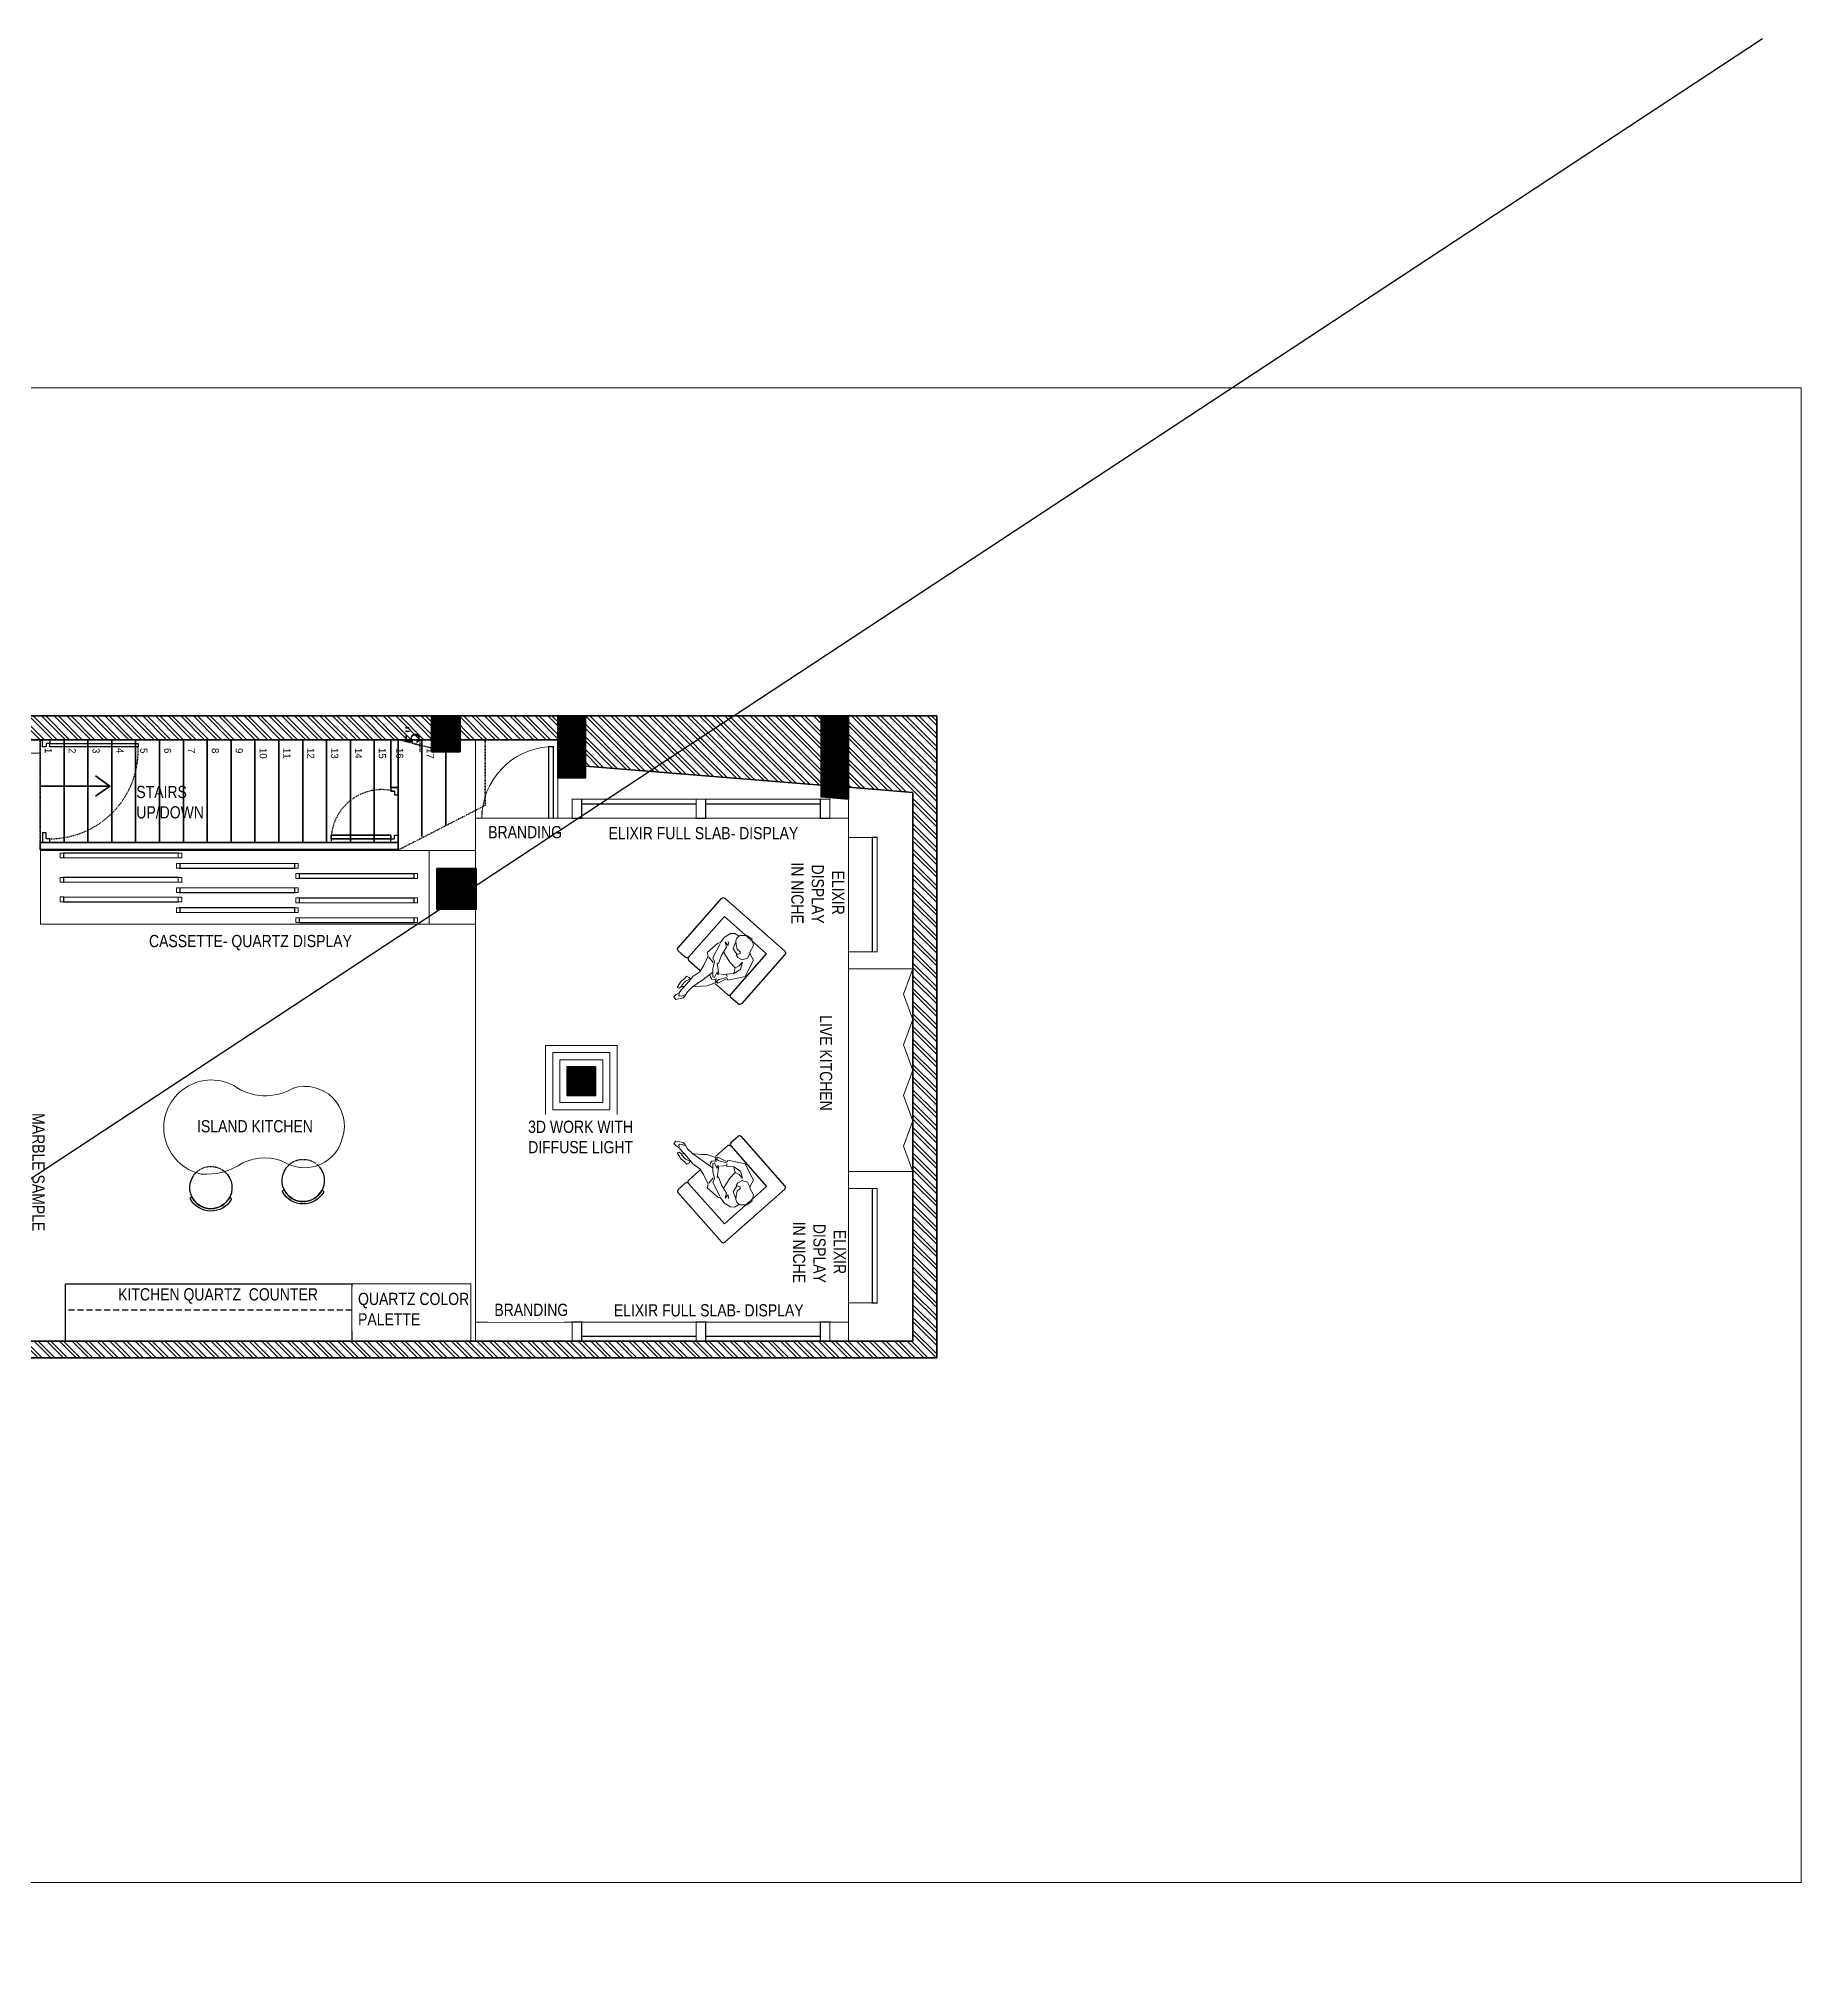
# Model space of a CAD drawing. Header units: inches. Extents: x -109431 to 29005, y -34715 to -1756.
# Drawn here: x -52994 to -52256, y -12465 to -11653 of the extents above; entities that cross this region are included whole.
import ezdxf
from ezdxf.lldxf.tags import DXFTag

# ---------------------------------------------------------------- set-up
doc = ezdxf.new("R2010")
doc.units = ezdxf.units.IN
doc.header["$LTSCALE"] = 0.05
doc.header["$MEASUREMENT"] = 0
doc.header["$PDMODE"] = 3
doc.header["$PDSIZE"] = -4
for name, pattern in [('A2-XREF-115_FURN$0$HIDDEN', [0.375, 0.25, -0.125]), ('ACAD_ISO03W100', [30, 12, -18]), ('DASHED2', [0.375, 0.25, -0.125])]:
    doc.linetypes.add(name, pattern=pattern)
doc.layers.get('Defpoints').update_dxf_attribs({"linetype": 'DASHED2'})
for name, color, linetype, lineweight in [('A-PEOPLE', 12, 'Continuous', 20), ('FURNITURE', 1, 'Continuous', 18), ('hatch', 7, 'Continuous', 25), ('WALL', 7, 'Continuous', 35)]:
    doc.layers.add(name, color=color, linetype=linetype, lineweight=lineweight)
for name, color, linetype in [('Column', 6, 'Continuous'), ('Dim', 4, 'Continuous'), ('Door', 3, 'Continuous'), ('Flooring Layout', 7, 'Continuous'), ('Furniture text & dimension', 7, 'Continuous'), ('text', 4, 'Continuous')]:
    doc.layers.add(name, color=color, linetype=linetype)
doc.styles.add('4MMOF3-8', font='ARIALN.TTF', dxfattribs={"height": 5.12})
doc.styles.get("Standard").update_dxf_attribs({"font": 'stylu.ttf', "height": 6})
tags = doc.linetypes.add('A2-XREF-115_FURN$0$DASHED', pattern=[0.75, 0.5, -0.25]).pattern_tags.tags
tags[6:7] = [DXFTag(74, 4), DXFTag(75, 0), DXFTag(340, '0'), DXFTag(46, 1.0), DXFTag(50, 0.0), DXFTag(44, 0.0), DXFTag(45, 0.0)]
tags[4:5] = [DXFTag(74, 4), DXFTag(75, 0), DXFTag(340, '0'), DXFTag(46, 1.0), DXFTag(50, 0.0), DXFTag(44, 0.0), DXFTag(45, 0.0)]
doc.dimstyles.new('STANDARD$0', dxfattribs={"dimscale": 0, "dimtxt": 4, "dimasz": 0.5, "dimexe": 0, "dimexo": 0, "dimgap": 0, "dimtad": 0, "dimzin": 0, "dimdsep": 46, "dimlunit": 4, "dimtxsty": 'Standard', "dimblk": 'ARCHTICK', "dimcen": 0.09375, "dimclrd": 256, "dimclre": 8, "dimclrt": 7, "dimadec": 0, "dimazin": 0, "dimtfac": 1, "dimtofl": 0, "dimtmove": 1, "dimatfit": 3, "dimldrblk": 'OBLIQUE', "dimfxl": 0.1875, "dimtolj": 1, "dimtzin": 0, "dimlwd": -1, "dimlwe": -1, "dimarcsym": 0})
pattern_1 = [(315, (-48848.629, 72326.7286), (2.65165043, 2.65165043), []), (315, (-48848.629, 72324.9608), (2.65165043, 2.65165043), [])]
pattern_2 = [(315, (1604.03334, 22.31148), (0.08838834765, 0.08838834765), [])]
pattern_3 = [(315, (-48848.6291, 72326.72857), (0.08838834765, 0.08838834765), [])]

# ---------------------------------------------------------------- blocks, each defined once
blk = doc.blocks.new('_ArchTick')
at = {"color": 0, "const_width": 0.15}
blk.add_lwpolyline([(-0.5, -0.5), (0.5, 0.5)], dxfattribs=at)
blk = doc.blocks.new('*D281')
at = {"layer": 'Defpoints', "color": 0, "ltscale": 0.25, "transparency": 16777216}
for p in [(-52834.49, -11946.57), (-52829.68, -11946.57), (-52829.68, -11951.57)]:
    blk.add_point(p, dxfattribs=at)
at = {"layer": 'Dim', "linetype": 'ACAD_ISO03W100', "ltscale": 0.25, "transparency": 16777216}
for p, q in [((-52834.49, -11949.07), (-52837.62, -11948.13)), ((-52834.49, -11951.57), (-52834.49, -11946.57))]:
    blk.add_line(p, q, dxfattribs=at)
at = {"layer": 'Dim', "color": 8, "linetype": 'ACAD_ISO03W100', "ltscale": 0.25, "transparency": 16777216}
for p, q in [((-52834.3, -11946.57), (-52834.49, -11946.57)), ((-52834.3, -11951.57), (-52834.49, -11951.57))]:
    blk.add_line(p, q, dxfattribs=at)
at = {"layer": 'Dim', "ltscale": 0.25, "transparency": 16777216, "xscale": 0.5, "yscale": 0.5, "zscale": 0.5}
for p, rotation in [((-52834.49, -11946.57), 90), ((-52834.49, -11951.57), 270)]:
    blk.add_blockref('_ArchTick', p, dxfattribs=dict(at, rotation=rotation))
at = {"layer": 'Dim', "color": 7, "ltscale": 0.25, "transparency": 16777216, "insert": (-52837.62, -11944.52), "char_height": 6, "attachment_point": 5, "rotation": 90}
blk.add_mtext('\\A1;5"', dxfattribs=at)
blk = doc.blocks.new('_OBLIQUE')
at = {"color": 0, "linetype": 'ByBlock'}
blk.add_line((-0.5, -0.5), (0.5, 0.5), dxfattribs=at)
blk = doc.blocks.new('A$7E7C19E2B201E1')
at = {"color": 11}
blk.add_lwpolyline([(-219, -370, 0.428876), (-236, -397, 0.57735), (245, -381, 0.536088), (227, -355, -0.615882)], format="xyb", close=True, dxfattribs=at)
at = {"color": 6}
blk.add_arc((0, -250), 250, 142.6792, 37.3208, dxfattribs=at)
at = {"color": 1, "linetype": 'ACAD_ISO03W100', "ltscale": 3}
blk.add_arc((0, -250), 250, 37.3028, 142.6972, dxfattribs=at)
blk = doc.blocks.new('A$C9f012d1b')
at = {"layer": 'A-PEOPLE', "color": 1, "lineweight": 0}
blk.add_lwpolyline([(736, 178), (755, 204), (786, 212), (795, 233), (715, 244), (669, 233), (639, 235), (631, 208), (637, 180), (597, 183), (509, 162), (437, 176), (326, 204), (305, 239), (156, 220), (137, 204), (59, 210), (-10, 187), (-44, 153), (-53, 99), (-65, 96), (-111, 42), (-120, -21), (-78, -82), (0, -99), (15, -116), (40, -183), (227, -232), (378, -120), (370, -103), (473, -63), (471, -51), (572, 4), (610, 46), (667, 101), (683, 113), (755, 119), (784, 115), (805, 109), (837, 111), (900, 159), (892, 191), (858, 191), (822, 178), (786, 183)], close=True, dxfattribs=at)
for points in [[(646, 193), (686, 210), (749, 210)], [(4, -108), (65, -120), (116, -91), (128, -40), (118, -7), (80, -30), (67, -19), (67, 25), (36, 65), (11, 94), (-19, 103), (-44, 101)], [(25, 82), (90, 61), (105, 14), (107, -11)], [(69, 145), (101, 122), (95, 168), (126, 122), (225, 105), (313, 71), (318, 86), (395, -5), (408, -2), (387, 23), (452, 6), (458, 23), (395, 80), (326, 115), (309, 157), (151, 197)], [(189, 107), (221, -11), (229, -91), (185, -110), (132, -110), (204, -145), (282, -122), (339, -68), (355, -91)], [(330, 193), (343, 120)], [(465, 56), (477, 40), (484, 12), (467, -9), (450, -21), (477, -26), (482, -34), (437, -45), (368, -91)], [(427, 54), (547, 82), (683, 113)], [(637, 180), (736, 178)], [(829, 174), (847, 164), (847, 151), (824, 132), (784, 111)], [(229, -91), (280, -118)], [(345, -74), (381, -23)]]:
    blk.add_lwpolyline(points, dxfattribs=at)

msp = doc.modelspace()

# ---------------------------------------------------------------- hatches: boundary and pattern name
at = {"layer": 'Column', "ltscale": 0.25}
h = msp.add_hatch(dxfattribs=at)
h.set_pattern_fill('ANSI31', color=1, angle=270)
h.set_pattern_definition(pattern_3)
h.paths.add_polyline_path([(-52817.68157, -11951.57168), (-52817.68157, -11936.57168), (-52829.68157, -11936.57168), (-52829.68157, -11951.57168)])
h = msp.add_hatch(dxfattribs=at)
h.set_pattern_fill('ANSI31', color=1, angle=270)
h.set_pattern_definition(pattern_3)
h.paths.add_polyline_path([(-52765.18157, -11962.57168), (-52765.18157, -11936.57168), (-52776.68157, -11936.57168), (-52776.68157, -11962.57168)])
h = msp.add_hatch(dxfattribs=at)
h.set_pattern_fill('ANSI31', color=1, angle=270)
h.set_pattern_definition(pattern_3)
h.paths.add_polyline_path([(-52654.88527, -11971.45771), (-52654.88527, -11936.57168), (-52666.38527, -11936.57168), (-52666.38527, -11970.53121)])
h = msp.add_hatch(dxfattribs=at)
h.set_pattern_fill('ANSI31', color=1, angle=270)
h.set_pattern_definition(pattern_2)
h.paths.add_polyline_path([(-52813.6816, -12017.57168), (-52813.68157, -12010.57168), (-52827.43157, -12010.57168), (-52827.43157, -12017.57168)])
h.paths.add_polyline_path([(-52810.93157, -12017.57168), (-52810.93157, -12010.57168), (-52813.68157, -12010.57168), (-52813.6816, -12017.57168)])
h.paths.add_polyline_path([(-52813.68157, -12010.57168), (-52810.93157, -12010.57168), (-52810.93157, -12000.57168), (-52827.43157, -12000.57168), (-52827.43157, -12010.57168)])
h = msp.add_hatch(dxfattribs=at)
h.set_pattern_fill('ANSI31', color=1, angle=270)
h.set_pattern_definition(pattern_2)
h.paths.add_polyline_path([(-52765.18479, -12095.63297), (-52765.18479, -12083.63297), (-52772.88527, -12083.63297), (-52772.88527, -12095.63297)])
h.paths.add_polyline_path([(-52760.88527, -12095.63297), (-52760.88527, -12084.63297), (-52765.18479, -12084.63297), (-52765.18479, -12095.63297)])
h.paths.add_polyline_path([(-52760.88527, -12084.63297), (-52760.88527, -12083.63297), (-52765.18479, -12083.63297), (-52765.18479, -12084.63297)])
at = {"layer": 'hatch', "ltscale": 0.25}
h = msp.add_hatch(dxfattribs=at)
h.set_pattern_fill('ANSI32', color=8, scale=10, angle=270)
h.set_pattern_definition(pattern_1)
h.paths.add_polyline_path([(-52627.88527, -11968.63297), (-52627.88527, -12198.63297), (-53056.682, -12198.57168), (-53056.682, -12205.57168), (-52617.88527, -12205.57168), (-52617.88527, -11936.57168), (-52800.66281, -11936.57168), (-52800.66281, -11946.57168), (-52776.68157, -11946.57168), (-52765.18157, -11946.57168), (-52765.18157, -11957.57168), (-52666.38527, -11965.53121), (-52654.88527, -11966.45771)])
h.paths.add_polyline_path([(-52655.29971, -11965.42701), (-52655.29971, -11972.51842), (-52647.05688, -11972.51842), (-52647.05688, -11965.42701)], flags=24)
h = msp.add_hatch(dxfattribs=at)
h.set_pattern_fill('ANSI32', color=8, scale=10, angle=270)
h.set_pattern_definition(pattern_1)
h.paths.add_polyline_path([(-52857.9715, -11946.57168), (-52857.9715, -11936.57168), (-52993.68157, -11936.57168), (-53035.18157, -11936.57168), (-53054.18157, -11936.57168), (-53054.18157, -11946.57168), (-53035.18157, -11946.57168), (-52993.68157, -11946.57168)])
h = msp.add_hatch(dxfattribs=at)
h.set_pattern_fill('ANSI32', color=8, scale=10, angle=270)
h.set_pattern_definition(pattern_1)
h.paths.add_polyline_path([(-52817.68157, -11951.57168), (-52817.68157, -11946.57168), (-52800.66281, -11946.57168), (-52800.66281, -11936.57168), (-52857.9715, -11936.57168), (-52857.9715, -11946.57168), (-52843.68157, -11946.57168), (-52829.68157, -11946.57168), (-52829.68157, -11951.57168)])

# ---------------------------------------------------------------- linework, layer by layer
at = {"color": 11}
for points in [[(-52681.53546, -12036.57449), (-52699.81077, -12057.20242, -0.414213562), (-52701.20017, -12057.28644), (-52704.14702, -12054.67568, -0.414213562), (-52704.23104, -12053.28628), (-52689.21918, -12036.34191), (-52706.91483, -12020.66445), (-52721.92669, -12037.60882, -0.414213562), (-52723.3161, -12037.69284), (-52726.26294, -12035.08208, -0.414213562), (-52726.34697, -12033.69268), (-52708.07166, -12013.06475, -0.414213562), (-52706.68225, -12012.98073), (-52681.61948, -12035.18509, -0.414213562)], [(-52681.53546, -12133.50965), (-52699.81077, -12112.88172, 0.414213562), (-52701.20017, -12112.79769), (-52704.14702, -12115.40845, 0.414213562), (-52704.23104, -12116.79785), (-52689.21918, -12133.74223), (-52706.91483, -12149.41969), (-52721.92669, -12132.47532, 0.414213562), (-52723.3161, -12132.39129), (-52726.26294, -12135.00205, 0.414213562), (-52726.34697, -12136.39145), (-52708.07166, -12157.01939, 0.414213562), (-52706.68225, -12157.10341), (-52681.61948, -12134.89905, 0.414213562)]]:
    msp.add_lwpolyline(points, format="xyb", close=True, dxfattribs=at)
at = {"color": 6}
for points in [[(-52710.67588, -12048.89144), (-52705.62044, -12053.3703, 0.414213562), (-52704.23104, -12053.28628), (-52689.21918, -12036.34191), (-52706.90026, -12020.67736), (-52721.91212, -12037.62173, 0.414213562), (-52721.8281, -12039.01113), (-52717.15049, -12043.15526)], [(-52710.67588, -12121.1927), (-52705.62044, -12116.71383, -0.414213562), (-52704.23104, -12116.79785), (-52689.21918, -12133.74223), (-52706.90026, -12149.40678), (-52721.91212, -12132.46241, -0.414213562), (-52721.8281, -12131.073), (-52717.15049, -12126.92887)]]:
    msp.add_lwpolyline(points, format="xyb", dxfattribs=at)
at = {"layer": 'Door', "ltscale": 0.25}
for points in [[(-52992.67308, -11949.57168), (-52992.67308, -11946.57168), (-52989.67308, -11946.57168), (-52989.67308, -11948.07168), (-52991.17308, -11948.07168), (-52991.17308, -11949.57168)], [(-52952.67308, -11948.07168), (-52952.67308, -11949.57168), (-52989.67308, -11949.57168), (-52989.67308, -11948.07168)], [(-52843.68157, -11969.57168), (-52843.68157, -11966.57168), (-52846.68157, -11966.57168), (-52846.68157, -11968.07168), (-52845.18157, -11968.07168), (-52845.18157, -11969.57168)], [(-52992.67308, -11985.57168), (-52992.67308, -11989.57168), (-52989.67308, -11989.57168), (-52989.67308, -11988.07168), (-52991.17308, -11988.07168), (-52991.17308, -11985.57168)], [(-52843.68157, -11986.57168), (-52843.68157, -11989.57168), (-52846.68157, -11989.57168), (-52846.68157, -11988.07168), (-52845.18157, -11988.07168), (-52845.18157, -11986.57168)]]:
    msp.add_lwpolyline(points, close=True, dxfattribs=at)
at = {"layer": 'Door', "linetype": 'ACAD_ISO03W100', "ltscale": 0.25}
for centre, radius, start, end in [((-52989.7323, -11950.96421), 37.10751, 270.09143649, 2.92343502), ((-52850.46509, -11988.78155), 21.33126, 75.65918756, 182.12277669)]:
    msp.add_arc(centre, radius, start, end, dxfattribs=at)
at = {"layer": 'FURNITURE', "ltscale": 50}
for p, q in [((-52993.62512, -12023.90395), (-52993.68157, -11946.57168)), ((-52811.24632, -11979.45765), (-52811.24632, -11946.57168)), ((-52776.68157, -11962.57168), (-52776.68157, -11979.45765)), ((-52654.91846, -12198.6291), (-52654.91846, -11971.45503)), ((-52778.60308, -11979.45765), (-52811.24632, -11979.45765)), ((-52811.24632, -11979.45765), (-52811.24632, -11992.90395)), ((-52808.60308, -11979.45765), (-52808.60308, -11976.45765)), ((-52654.91846, -11979.45765), (-52778.60308, -11979.45765)), ((-52662.74453, -11979.45765), (-52654.91846, -11979.45765)), ((-52642.90287, -11987.45593), (-52654.91846, -11987.45765)), ((-52642.90287, -12035.45593), (-52642.90287, -11987.45593)), ((-52830.62512, -11992.90395), (-52811.24632, -11992.90395)), ((-52830.62512, -12023.90395), (-52811.24632, -12023.90395)), ((-52642.90287, -12035.45593), (-52654.9116, -12035.45765)), ((-52654.90287, -12042.50071), (-52627.88628, -12042.50071)), ((-52627.88628, -12042.50071), (-52631.88615, -12053.13436)), ((-52627.88628, -12042.50071), (-52627.88527, -12127.56948)), ((-52627.88628, -12063.768), (-52631.88615, -12053.13436)), ((-52627.88628, -12063.768), (-52631.88615, -12074.40164)), ((-52627.88628, -12085.03529), (-52631.88615, -12074.40164)), ((-52627.88578, -12085.0351), (-52631.88565, -12095.66874)), ((-52627.88578, -12106.30239), (-52631.88565, -12095.66874)), ((-52627.88578, -12106.30239), (-52631.88565, -12116.93603)), ((-52627.88578, -12127.56967), (-52631.88565, -12116.93603)), ((-52654.90186, -12127.56948), (-52627.88527, -12127.56948)), ((-52654.90186, -12127.56948), (-52642.90186, -12127.56948)), ((-52642.90186, -12134.61426), (-52654.91059, -12134.61255)), ((-52642.90186, -12134.61426), (-52642.90186, -12182.61426)), ((-52642.90186, -12182.61426), (-52654.91745, -12182.61255)), ((-52662.74525, -12190.61255), (-52654.91846, -12190.61255)), ((-52642.90186, -12198.63082), (-52642.90186, -12198.63297))]:
    msp.add_line(p, q, dxfattribs=at)
for points in [[(-52993.68157, -11946.57168), (-53054.18157, -11946.57168), (-53054.18157, -11952.22073), (-52993.68157, -11952.22073)], [(-52993.62512, -11992.90395), (-52830.62512, -11992.90395), (-52830.62512, -12023.90395), (-52993.62512, -12023.90395)], [(-52983.85844, -11996.02734), (-52985.35844, -11996.02734), (-52985.35844, -11994.02734), (-52983.85844, -11994.02734)], [(-52935.064, -12000.4195), (-52936.564, -12000.4195), (-52936.564, -11998.4195), (-52935.064, -11998.4195)], [(-52935.85844, -11996.02734), (-52934.35844, -11996.02734), (-52934.35844, -11994.02734), (-52935.85844, -11994.02734)], [(-52887.064, -12000.4195), (-52885.564, -12000.4195), (-52885.564, -11998.4195), (-52887.064, -11998.4195)], [(-52983.85844, -12006.23991), (-52985.35844, -12006.23991), (-52985.35844, -12004.23991), (-52983.85844, -12004.23991)], [(-52935.85844, -12006.23991), (-52934.35844, -12006.23991), (-52934.35844, -12004.23991), (-52935.85844, -12004.23991)], [(-52885.05756, -12004.66017), (-52886.55756, -12004.66017), (-52886.55756, -12002.66017), (-52885.05756, -12002.66017)], [(-52837.05756, -12004.66017), (-52835.55756, -12004.66017), (-52835.55756, -12002.66017), (-52837.05756, -12002.66017)], [(-52983.85844, -12014.45248), (-52985.35844, -12014.45248), (-52985.35844, -12012.45248), (-52983.85844, -12012.45248)], [(-52935.064, -12010.63208), (-52936.564, -12010.63208), (-52936.564, -12008.63208), (-52935.064, -12008.63208)], [(-52935.85844, -12014.54548), (-52934.35844, -12014.54548), (-52934.35844, -12012.54548), (-52935.85844, -12012.54548)], [(-52887.064, -12010.63208), (-52885.564, -12010.63208), (-52885.564, -12008.63208), (-52887.064, -12008.63208)], [(-52885.05756, -12014.87274), (-52886.55756, -12014.87274), (-52886.55756, -12012.87274), (-52885.05756, -12012.87274)], [(-52837.05756, -12014.87274), (-52835.55756, -12014.87274), (-52835.55756, -12012.87274), (-52837.05756, -12012.87274)], [(-52935.064, -12018.93764), (-52936.564, -12018.93764), (-52936.564, -12016.93764), (-52935.064, -12016.93764)], [(-52887.064, -12018.93764), (-52885.564, -12018.93764), (-52885.564, -12016.93764), (-52887.064, -12016.93764)], [(-52885.05756, -12023.17831), (-52886.55756, -12023.17831), (-52886.55756, -12021.17831), (-52885.05756, -12021.17831)], [(-52837.05756, -12023.17831), (-52835.55756, -12023.17831), (-52835.55756, -12021.17831), (-52837.05756, -12021.17831)], [(-52781.88527, -12074.63297), (-52751.88527, -12074.63297), (-52751.88527, -12104.63297), (-52781.88527, -12104.63297)], [(-52778.88527, -12077.63297), (-52754.88527, -12077.63297), (-52754.88527, -12101.63297), (-52778.88527, -12101.63297)], [(-52775.88527, -12080.63297), (-52757.88527, -12080.63297), (-52757.88527, -12098.63297), (-52775.88527, -12098.63297)], [(-52772.88527, -12083.63297), (-52760.88527, -12083.63297), (-52760.88527, -12095.63297), (-52772.88527, -12095.63297)]]:
    msp.add_lwpolyline(points, close=True, dxfattribs=at)
at = {"layer": 'FURNITURE', "ltscale": 50, "const_width": 0.5}
for points in [[(-52778.60308, -11979.45765), (-52778.60308, -11949.45765), (-52780.60308, -11949.45765), (-52780.60308, -11979.45765)], [(-52766.74453, -11971.45765), (-52770.74453, -11971.45765), (-52770.74453, -11979.45765), (-52766.74453, -11979.45765), (-52766.74453, -11971.45765)], [(-52718.74453, -11971.45765), (-52766.74453, -11971.45765), (-52766.74453, -11973.45765), (-52718.74453, -11973.45765), (-52718.74453, -11971.45765)], [(-52714.74453, -11971.45765), (-52718.74453, -11971.45765), (-52718.74453, -11979.45765), (-52714.74453, -11979.45765), (-52714.74453, -11971.45765)], [(-52718.74453, -11971.45765), (-52714.74453, -11971.45765), (-52714.74453, -11979.45765), (-52718.74453, -11979.45765), (-52718.74453, -11971.45765)], [(-52666.74453, -11971.45765), (-52714.74453, -11971.45765), (-52714.74453, -11973.45765), (-52666.74453, -11973.45765), (-52666.74453, -11971.45765)], [(-52666.74453, -11971.45765), (-52662.74453, -11971.45765), (-52662.74453, -11979.45765), (-52666.74453, -11979.45765), (-52666.74453, -11971.45765)], [(-52642.90287, -11987.45593), (-52642.90287, -12035.45593), (-52644.90287, -12035.45593), (-52644.90287, -11987.45593), (-52642.90287, -11987.45593)], [(-52935.85844, -11996.02734), (-52935.85844, -11994.02734), (-52983.85844, -11994.02734), (-52983.85844, -11996.02734), (-52935.85844, -11996.02734)], [(-52887.064, -12000.4195), (-52887.064, -11998.4195), (-52935.064, -11998.4195), (-52935.064, -12000.4195), (-52887.064, -12000.4195)], [(-52935.85844, -12006.23991), (-52935.85844, -12004.23991), (-52983.85844, -12004.23991), (-52983.85844, -12006.23991), (-52935.85844, -12006.23991)], [(-52837.05756, -12004.66017), (-52837.05756, -12002.66017), (-52885.05756, -12002.66017), (-52885.05756, -12004.66017), (-52837.05756, -12004.66017)], [(-52935.85844, -12014.54548), (-52935.85844, -12012.54548), (-52983.85844, -12012.54548), (-52983.85844, -12014.54548), (-52935.85844, -12014.54548)], [(-52887.064, -12010.63208), (-52887.064, -12008.63208), (-52935.064, -12008.63208), (-52935.064, -12010.63208), (-52887.064, -12010.63208)], [(-52837.05756, -12014.87274), (-52837.05756, -12012.87274), (-52885.05756, -12012.87274), (-52885.05756, -12014.87274), (-52837.05756, -12014.87274)], [(-52887.064, -12018.93764), (-52887.064, -12016.93764), (-52935.064, -12016.93764), (-52935.064, -12018.93764), (-52887.064, -12018.93764)], [(-52837.05756, -12023.17831), (-52837.05756, -12021.17831), (-52885.05756, -12021.17831), (-52885.05756, -12023.17831), (-52837.05756, -12023.17831)], [(-52642.90186, -12182.61426), (-52642.90186, -12134.61426), (-52644.90186, -12134.61426), (-52644.90186, -12182.61426), (-52642.90186, -12182.61426)], [(-52766.74525, -12198.61255), (-52770.74525, -12198.61255), (-52770.74525, -12190.61255), (-52766.74525, -12190.61255), (-52766.74525, -12198.61255)], [(-52714.74525, -12198.61255), (-52718.74525, -12198.61255), (-52718.74525, -12190.61255), (-52714.74525, -12190.61255), (-52714.74525, -12198.61255)], [(-52718.74525, -12198.61255), (-52714.74525, -12198.61255), (-52714.74525, -12190.61255), (-52718.74525, -12190.61255), (-52718.74525, -12198.61255)], [(-52666.74525, -12198.61255), (-52662.74525, -12198.61255), (-52662.74525, -12190.61255), (-52666.74525, -12190.61255), (-52666.74525, -12198.61255)], [(-52718.74525, -12198.61255), (-52766.74525, -12198.61255), (-52766.74525, -12196.61255), (-52718.74525, -12196.61255), (-52718.74525, -12198.61255)], [(-52666.74525, -12198.61255), (-52714.74525, -12198.61255), (-52714.74525, -12196.61255), (-52666.74525, -12196.61255), (-52666.74525, -12198.61255)]]:
    msp.add_lwpolyline(points, dxfattribs=at)
at = {"layer": 'FURNITURE', "ltscale": 50}
for centre, radius, start, end in [((-52778.60308, -11979.45765), 30, 93.82255373, 180), ((-52921.93448, -12109.10093), 19.96251, 62.0016632, 257.7526118), ((-52899.29396, -12073.07467), 22.68561, 234.20284468, 300.65451919), ((-52882.73866, -12108.35422), 16.53465, 342.5386809, 107.56085066), ((-52882.87504, -12109.57729), 16.34244, 242.68511671, 346.77644014), ((-52924.29268, -12100.9305), 27.74214, 266.12147089, 303.99861234), ((-52899.73782, -12141.6839), 19.92378, 61.96774634, 116.99031906)]:
    msp.add_arc(centre, radius, start, end, dxfattribs=at)
at = {"layer": 'Furniture text & dimension', "linetype": 'A2-XREF-115_FURN$0$HIDDEN', "ltscale": 200}
msp.add_line((-52863.07537, -12185.59929), (-52983.07537, -12185.59929), dxfattribs=at)
at = {"layer": 'Furniture text & dimension', "ltscale": 50}
msp.add_lwpolyline([(-52983.07537, -12174.59929), (-52863.07537, -12174.59929), (-52863.07537, -12198.59929), (-52983.07537, -12198.59929)], close=True, dxfattribs=at)
at = {"layer": 'WALL', "ltscale": 0.25}
for p, q in [((-53056.68157, -12198.57168), (-52627.88527, -12198.63297)), ((-53239.18157, -12205.57168), (-52617.88527, -12205.57168))]:
    msp.add_line(p, q, dxfattribs=at)
for points in [[(-53054.18157, -11936.57168), (-53035.18157, -11936.57168), (-52993.68157, -11936.57168), (-52617.88527, -11936.57168)], [(-52666.38527, -11936.57168), (-52666.38527, -11970.53121)], [(-52654.88527, -11936.57168), (-52654.88527, -11971.45771)], [(-52617.88527, -12205.57168), (-52617.88527, -11936.57168)], [(-53054.18157, -11946.57168), (-53035.18157, -11946.57168), (-52993.68157, -11946.57168), (-52843.68157, -11946.57168)], [(-52843.68157, -11946.57168), (-52829.68157, -11946.57168), (-52829.68157, -11951.57168), (-52817.68157, -11951.57168), (-52817.68157, -11946.57168), (-52776.68157, -11946.57168), (-52776.68157, -11962.57168), (-52765.18157, -11962.57168), (-52765.18157, -11957.57168), (-52765.18157, -11957.57168)], [(-52765.18157, -11957.57168), (-52666.38527, -11965.53121)], [(-52654.88527, -11966.45771), (-52627.88527, -11968.63297)], [(-52993.68157, -11989.57168), (-52993.68157, -11992.57168), (-52843.68157, -11992.57168), (-52843.68157, -11969.57168)], [(-52666.38527, -11970.53121), (-52654.88527, -11971.45771)], [(-52627.88527, -12198.63297), (-52627.88527, -11968.63297)], [(-52810.93157, -12000.57168), (-52810.93157, -12017.57168), (-52827.43157, -12017.57168), (-52827.43157, -12000.57168), (-52810.93157, -12000.57168)]]:
    msp.add_lwpolyline(points, dxfattribs=at)
for points in [[(-52817.68157, -11951.57168), (-52817.68157, -11936.57168), (-52829.68157, -11936.57168), (-52829.68157, -11951.57168)], [(-52765.18157, -11962.57168), (-52765.18157, -11936.57168), (-52776.68157, -11936.57168), (-52776.68157, -11962.57168)], [(-52843.68157, -11946.57168), (-52843.68157, -11966.57168), (-52846.68157, -11966.57168), (-52846.68157, -11946.57168)], [(-52843.68157, -11992.57168), (-52843.68157, -11989.57168), (-52993.68157, -11989.57168), (-52993.68157, -11992.57168)], [(-52846.68157, -11988.07168), (-52871.68157, -11988.07168), (-52871.68157, -11986.57168), (-52846.68157, -11986.57168)], [(-52760.88527, -12083.63297), (-52760.88527, -12095.63297), (-52772.88527, -12095.63297), (-52772.88527, -12083.63297)]]:
    msp.add_lwpolyline(points, close=True, dxfattribs=at)
at = {"layer": 'WALL', "color": 8, "linetype": 'ACAD_ISO03W100', "ltscale": 0.25}
for points in [[(-52829.68157, -11950.03322), (-52843.18157, -11946.57168), (-52993.68157, -11946.57168), (-52993.68157, -11989.57168)], [(-52807.18157, -11946.57168), (-52807.18157, -11974.07168)], [(-52843.18157, -11992.57168), (-52807.18157, -11974.07168)]]:
    msp.add_lwpolyline(points, dxfattribs=at)
at = {"layer": 'WALL', "color": 8, "ltscale": 0.25}
for points in [[(-52983.68157, -11946.57168), (-52983.68157, -11989.57168)], [(-52973.68157, -11946.57168), (-52973.68157, -11989.57168)], [(-52963.68157, -11946.57168), (-52963.68157, -11989.57168)], [(-52953.68157, -11946.57168), (-52953.68157, -11989.57168)], [(-52943.68157, -11946.57168), (-52943.68157, -11989.57168)], [(-52933.68157, -11946.57168), (-52933.68157, -11989.57168)], [(-52923.68157, -11946.57168), (-52923.68157, -11989.57168)], [(-52913.68157, -11946.57168), (-52913.68157, -11989.57168)], [(-52903.68157, -11946.57168), (-52903.68157, -11989.57168)], [(-52893.68157, -11946.57168), (-52893.68157, -11989.57168)], [(-52883.68157, -11946.57168), (-52883.68157, -11989.57168)], [(-52873.68157, -11946.57168), (-52873.68157, -11989.57168)], [(-52863.68157, -11946.57168), (-52863.68157, -11989.57168)], [(-52853.68157, -11946.57168), (-52853.68157, -11989.57168)], [(-52843.68157, -11947.3681), (-52843.68157, -11987.07168)], [(-52833.68157, -11946.57168), (-52833.68157, -11987.07168)], [(-52823.68157, -11951.57168), (-52823.68157, -11982.55085)]]:
    msp.add_lwpolyline(points, dxfattribs=at)

# ---------------------------------------------------------------- block references
at = {"color": 161, "lineweight": -3, "yscale": 0.03937, "zscale": 0.03937}
for p, xscale, rotation in [((-52699.13363, -12032.99349), -0.03937, 48.46067043561108), ((-52699.13363, -12137.09065), 0.03937, 131.5393295643889)]:
    msp.add_blockref('A$C9f012d1b', p, dxfattribs=dict(at, xscale=xscale, rotation=rotation))
at = {"color": 6, "xscale": -0.03543299999999997, "yscale": 0.03543300000000003, "zscale": 0.03543300000000003, "rotation": 1.509373076335878}
for p in [(-52922.38624, -12125.39276), (-52883.69933, -12122.40476)]:
    msp.add_blockref('A$7E7C19E2B201E1', p, dxfattribs=at)

# ---------------------------------------------------------------- texts
at = {"layer": 'Dim', "ltscale": 0.25, "char_height": 3, "attachment_point": 1, "rotation": 270}
for s, insert in [('1 ', (-52988.77966, -11950.01677)), ('2 ', (-52978.77966, -11950.01677)), ('3 ', (-52968.77966, -11950.01677)), ('4 ', (-52958.72364, -11950.01677)), ('5 ', (-52948.77966, -11950.01677)), ('6 ', (-52938.77966, -11950.01677)), ('7 ', (-52928.77966, -11950.01677)), ('8 ', (-52918.77966, -11950.01677)), ('9 ', (-52908.77966, -11950.01677)), ('10 ', (-52898.72364, -11950.01677)), ('11 ', (-52888.77966, -11950.01677)), ('12 ', (-52878.77966, -11950.01677)), ('13 ', (-52868.72364, -11950.01677)), ('14 ', (-52858.77966, -11950.01677)), ('15', (-52848.77966, -11950.01677)), ('16', (-52841.49097, -11950.01677)), ('17 ', (-52828.77966, -11950.01677))]:
    msp.add_mtext_dynamic_manual_height_columns(s, width=44, gutter_width=1, heights=[0], dxfattribs=dict(at, insert=insert))
at = {"layer": 'text', "ltscale": 50, "char_height": 5.12, "attachment_point": 4, "style": '4MMOF3-8'}
for s, insert, width in [('STAIRS\\PUP/DOWN', (-52953.39824, -11972.73462), 66.2810962), ('KITCHEN QUARTZ  COUNTER ', (-52961.00953, -12179.69165), 96.6573193)]:
    msp.add_mtext(s, dxfattribs=dict(at, insert=insert, width=width))
for s, insert in [('ELIXIR FULL SLAB- DISPLAY', (-52755.49817, -11985.73237)), ('CASSETTE- QUARTZ DISPLAY', (-52948.09651, -12031.61221)), ('ELIXIR FULL SLAB- DISPLAY', (-52753.25285, -12185.7087))]:
    msp.add_mtext_dynamic_manual_height_columns(s, width=127.679357, gutter_width=15.396, heights=[0], dxfattribs=dict(at, insert=insert))
at = {"layer": 'text', "ltscale": 50, "char_height": 5.12, "width": 105.1209635, "attachment_point": 4, "rotation": 270, "style": '4MMOF3-8'}
for s, insert in [('\\pi43.54286;ELIXIR\\P\\pi39.38155; DISPLAY \\P\\pi40.12894;IN NICHE', (-52667.81741, -11957.81642)), ('LIVE KITCHEN', (-52664.34523, -12061.97324)), ('MARBLE SAMPLE\\PDISPLAY ON PIVOT', (-52998.70935, -12103.03531)), ('\\pi43.54286;ELIXIR\\P\\pi39.38155; DISPLAY \\P\\pi40.12894;IN NICHE', (-52667.10441, -12108.4053))]:
    msp.add_mtext(s, dxfattribs=dict(at, insert=insert))

# ---------------------------------------------------------------- dimensions: what is measured, and where the dimension line sits
at = {"layer": 'Dim', "ltscale": 0.25}
dim = msp.add_linear_dim(base=(-52834.48659, -11946.57168), p1=(-52829.68157, -11951.57168), p2=(-52829.68157, -11946.57168), angle=270, dimstyle='STANDARD$0', override={"dimscale": 1, "dimfxlon": 1}, dxfattribs=at)
dim.commit()
dim.dimension.update_dxf_attribs({"geometry": '*D281', "text_midpoint": (-52837.61616, -11948.13281)})

# ---------------------------------------------------------------- leaders
at = {"layer": 'WALL', "ltscale": 0.25}
msp.add_leader([(-52964.55785, -11965.9487), (-52993.59179, -11965.9487)], dimstyle='STANDARD$0', override={"dimscale": 1, "dimasz": 6, "dimldrblk": 'Open90', "dimfxlon": 1}, dxfattribs=at)

# ---------------------------------------------------------------- next in the draw order: texts
at = {"layer": 'text', "ltscale": 50, "insert": (-52879.41506, -12108.57062), "char_height": 5.12, "attachment_point": 6, "style": '4MMOF3-8', "bg_fill": 3, "box_fill_scale": 1.25, "bg_fill_color": 256, "bg_fill_true_color": 13158600, "bg_fill_transparency": 0}
msp.add_mtext_dynamic_manual_height_columns('ISLAND KITCHEN ', width=51.4526443, gutter_width=15.396, heights=[0], dxfattribs=at)
at = {"layer": 'text', "ltscale": 50, "char_height": 5.12, "attachment_point": 4, "style": '4MMOF3-8', "bg_fill": 2}
for s, width, insert in [('3D WORK WITH DIFFUSE LIGHT', 44.5239057, (-52789.17965, -12113.05144)), ('QUARTZ COLOR PALETTE', 50.1301988, (-52860.47918, -12185.17051))]:
    msp.add_mtext_dynamic_manual_height_columns(s, width=width, gutter_width=15.396, heights=[26.39219], dxfattribs=dict(at, insert=insert))

# ---------------------------------------------------------------- next in the draw order: linework, layer by layer
at = {"layer": 'FURNITURE', "linetype": 'A2-XREF-115_FURN$0$DASHED', "ltscale": 250}
msp.add_line((-52811.24632, -11992.90395), (-52811.24632, -12198.60676), dxfattribs=at)
at = {"layer": 'FURNITURE', "ltscale": 50}
for p, q in [((-52823.69659, -12174.59929), (-52863.07537, -12174.59929)), ((-52654.91846, -12190.61255), (-52811.24632, -12190.61255))]:
    msp.add_line(p, q, dxfattribs=at)
msp.add_lwpolyline([(-52813.14684, -12174.59929), (-52863.07537, -12174.59929), (-52863.07537, -12198.57506), (-52813.14684, -12198.57506)], close=True, dxfattribs=at)

# ---------------------------------------------------------------- next in the draw order: texts
at = {"layer": 'text', "ltscale": 50, "char_height": 5.12, "attachment_point": 4, "style": '4MMOF3-8', "bg_fill": 2}
for insert in [(-52805.91457, -11985.3072), (-52803.32778, -12185.50286)]:
    msp.add_mtext_dynamic_manual_height_columns('BRANDING', width=26.6168326, gutter_width=15.396, heights=[26.39219], dxfattribs=dict(at, insert=insert))

# ---------------------------------------------------------------- next in the draw order: linework, layer by layer
at = {"layer": 'Flooring Layout', "ltscale": 50}
msp.add_line((-52271.84796, -11652.76444), (-53505.95969, -12465.19251), dxfattribs=at)
at = {"layer": 'FURNITURE', "ltscale": 50}
msp.add_lwpolyline([(-53363.85249, -11799.11978), (-52255.56825, -11799.11978), (-52255.56825, -12425.44656), (-53363.85249, -12425.44656)], close=True, dxfattribs=at)

doc.saveas('drawing.dxf')
